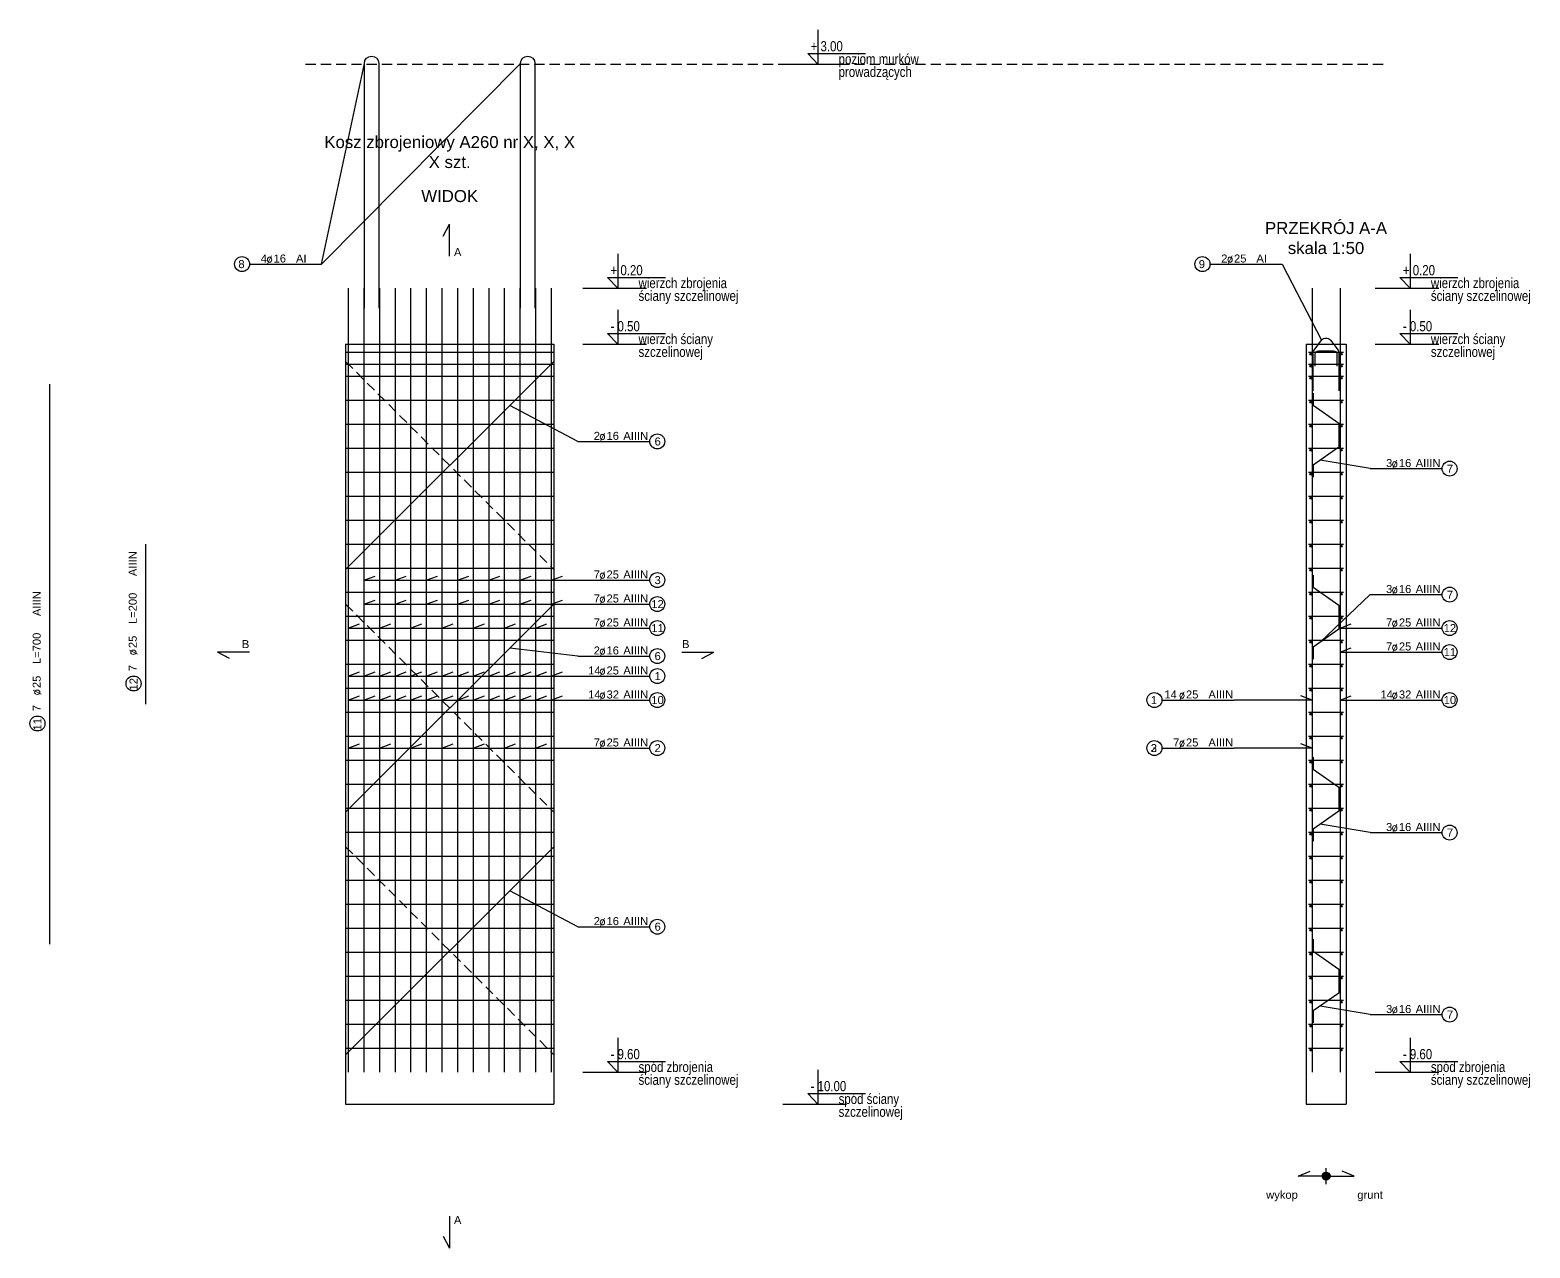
# Model space of a CAD drawing. Extents: x -5033 to 9347, y -16423 to -2362.
# Drawn here: x -1394 to 480, y -14473 to -12950 of the extents above; entities that cross this region are included whole.
import ezdxf
from ezdxf.enums import TextEntityAlignment as Align

# ---------------------------------------------------------------- set-up
doc = ezdxf.new("R2010")
doc.units = 0
doc.header["$MEASUREMENT"] = 0
doc.linetypes.add('DASHED', pattern=[19.05, 12.7, -6.35])
for name, color, linetype in [('__SOL-KOTY_WYSOKOSCIOWE', 4, 'CONTINUOUS'), ('__SOL-OPISY', 4, 'CONTINUOUS'), ('__SOL-PRZERYWANA', 253, 'DASHED'), ('__SOL-WIDOK', 4, 'CONTINUOUS'), ('__SOL-ZBROJENIE', 3, 'CONTINUOUS')]:
    doc.layers.add(name, color=color, linetype=linetype)
doc.styles.add('ARIAL', font='arial.ttf', dxfattribs={"height": 2.5})
doc.styles.add('SIMPLEX', font='SIMPLEX.SHX', dxfattribs={"width": 0.8})
doc.styles.get("Standard").update_dxf_attribs({"font": 'arial.ttf'})

# ---------------------------------------------------------------- blocks, each defined once
blk = doc.blocks.new('OPIS_PRET_BEZ_LINII')
at = {"layer": '__SOL-OPISY'}
blk.add_circle((25.7, 0), 9.36, dxfattribs=at)
at = {"layer": '__SOL-OPISY', "style": 'SIMPLEX', "width": 0.9}
blk.add_text(' %%c ', height=10, dxfattribs=at).set_placement((64.7, -4.8), align=Align.CENTER)
at = {"layer": '__SOL-OPISY', "style": 'ARIAL', "width": 0.8}
blk.add_attdef('NUMER', text='', height=10, dxfattribs=at).set_placement((25.7, 0), align=Align.MIDDLE)
blk.add_attdef('ILOSC', text='', height=10, dxfattribs=at).set_placement((56.9, -5.1), align=Align.RIGHT)
for tag, p in [('SREDNICA', (71, -5.1)), ('DLUGOSC', (95.1, -5.2)), ('STAL', (144.7, -5.2))]:
    blk.add_attdef(tag, p, '', height=10, dxfattribs=at)
blk = doc.blocks.new('OPIS_PRAWY')
at = {"layer": '__SOL-OPISY'}
blk.add_line((0, 0), (90, 0), dxfattribs=at)
blk.add_circle((99.4, 0), 9.36, dxfattribs=at)
at = {"layer": '__SOL-OPISY', "style": 'SIMPLEX', "width": 0.9}
blk.add_text(' %%c ', height=10, dxfattribs=at).set_placement((20.9, 0.5))
at = {"layer": '__SOL-OPISY', "style": 'ARIAL', "width": 0.8}
blk.add_attdef('ILOSC', text='', height=10, dxfattribs=at).set_placement((27.1, 0.1), align=Align.RIGHT)
for tag, p in [('SREDNICA', (35.4, 0.1)), ('STAL', (58.4, 0.5))]:
    blk.add_attdef(tag, p, '', height=10, dxfattribs=at)
for tag, p in [('NUMER', (99.4, 0)), ('DLUGOSC', (52.8, -6.1))]:
    blk.add_attdef(tag, text='', height=10, dxfattribs=at).set_placement(p, align=Align.MIDDLE)
blk = doc.blocks.new('OPIS_LEWY')
at = {"layer": '__SOL-OPISY'}
blk.add_line((-90, 0), (0, 0), dxfattribs=at)
blk.add_circle((-99.4, 0), 9.36, dxfattribs=at)
at = {"layer": '__SOL-OPISY', "style": 'SIMPLEX', "width": 0.9}
blk.add_text(' %%c ', height=10, dxfattribs=at).set_placement((-75, 0.5))
at = {"layer": '__SOL-OPISY', "style": 'ARIAL', "width": 0.8}
for tag, p in [('NUMER', (-99.4, 0)), ('DLUGOSC', (-58.9, -6.6))]:
    blk.add_attdef(tag, text='', height=10, dxfattribs=at).set_placement(p, align=Align.MIDDLE)
blk.add_attdef('ILOSC', text='', height=10, dxfattribs=at).set_placement((-74, 0.1), align=Align.RIGHT)
for tag, p in [('SREDNICA', (-65.8, 0.1)), ('STAL', (-42.7, 0.3))]:
    blk.add_attdef(tag, p, '', height=10, dxfattribs=at)
blk = doc.blocks.new('KOTA')
at = {"layer": '__SOL-KOTY_WYSOKOSCIOWE'}
for p, q in [((0, 33.4), (0, 0)), ((-34, 0), (28, 0)), ((0, 0), (-9.9, 10.4)), ((-9.9, 10.4), (46.5, 10.4))]:
    blk.add_line(p, q, dxfattribs=at)
at = {"layer": '__SOL-KOTY_WYSOKOSCIOWE', "style": 'ARIAL', "width": 0.8}
blk.add_attdef('RZEDNA', (500.5, 15.9), '', height=10.4, dxfattribs=at)

msp = doc.modelspace()

# ---------------------------------------------------------------- hatches: boundary and pattern name
at = {"layer": '__SOL-OPISY'}
msp.add_hatch(color=256, dxfattribs=at).paths.add_polyline_path([(230, -14383, 1), (220, -14383, 1)])
at = {"layer": '__SOL-ZBROJENIE'}
for points in [[(207.2, -13355.5, 1), (204.8, -13355.5, 1)], [(245.2, -13355.5, 1), (242.8, -13355.5, 1)], [(207.2, -13370.5, 1), (204.8, -13370.5, 1)], [(245.2, -13370.5, 1), (242.8, -13370.5, 1)], [(207.2, -13385.5, 1), (204.8, -13385.5, 1)], [(245.2, -13385.5, 1), (242.8, -13385.5, 1)], [(207.2, -13415.5, 1), (204.8, -13415.5, 1)], [(245.2, -13415.5, 1), (242.8, -13415.5, 1)], [(207.2, -13445.5, 1), (204.8, -13445.5, 1)], [(245.2, -13445.5, 1), (242.8, -13445.5, 1)], [(207.2, -13475.5, 1), (204.8, -13475.5, 1)], [(245.2, -13475.5, 1), (242.8, -13475.5, 1)], [(207.2, -13505.5, 1), (204.8, -13505.5, 1)], [(245.2, -13505.5, 1), (242.8, -13505.5, 1)], [(207.2, -13535.5, 1), (204.8, -13535.5, 1)], [(245.2, -13535.5, 1), (242.8, -13535.5, 1)], [(207.2, -13565.5, 1), (204.8, -13565.5, 1)], [(245.2, -13565.5, 1), (242.8, -13565.5, 1)], [(207.2, -13595.5, 1), (204.8, -13595.5, 1)], [(245.2, -13595.5, 1), (242.8, -13595.5, 1)], [(207.2, -13625.5, 1), (204.8, -13625.5, 1)], [(245.2, -13625.5, 1), (242.8, -13625.5, 1)], [(207.2, -13655.5, 1), (204.8, -13655.5, 1)], [(245.2, -13655.5, 1), (242.8, -13655.5, 1)], [(207.2, -13685.5, 1), (204.8, -13685.5, 1)], [(245.2, -13685.5, 1), (242.8, -13685.5, 1)], [(207.2, -13715.5, 1), (204.8, -13715.5, 1)], [(245.2, -13715.5, 1), (242.8, -13715.5, 1)], [(207.2, -13745.5, 1), (204.8, -13745.5, 1)], [(245.2, -13745.5, 1), (242.8, -13745.5, 1)], [(207.2, -13775.5, 1), (204.8, -13775.5, 1)], [(245.2, -13775.5, 1), (242.8, -13775.5, 1)], [(207.2, -13805.5, 1), (204.8, -13805.5, 1)], [(245.2, -13805.5, 1), (242.8, -13805.5, 1)], [(207.2, -13835.5, 1), (204.8, -13835.5, 1)], [(245.2, -13835.5, 1), (242.8, -13835.5, 1)], [(207.2, -13865.5, 1), (204.8, -13865.5, 1)], [(245.2, -13865.5, 1), (242.8, -13865.5, 1)], [(207.2, -13895.5, 1), (204.8, -13895.5, 1)], [(245.2, -13895.5, 1), (242.8, -13895.5, 1)], [(207.2, -13925.5, 1), (204.8, -13925.5, 1)], [(245.2, -13925.5, 1), (242.8, -13925.5, 1)], [(207.2, -13955.5, 1), (204.8, -13955.5, 1)], [(245.2, -13955.5, 1), (242.8, -13955.5, 1)], [(207.2, -13985.5, 1), (204.8, -13985.5, 1)], [(245.2, -13985.5, 1), (242.8, -13985.5, 1)], [(207.2, -14015.5, 1), (204.8, -14015.5, 1)], [(245.2, -14015.5, 1), (242.8, -14015.5, 1)], [(207.2, -14045.5, 1), (204.8, -14045.5, 1)], [(245.2, -14045.5, 1), (242.8, -14045.5, 1)], [(207.2, -14075.5, 1), (204.8, -14075.5, 1)], [(245.2, -14075.5, 1), (242.8, -14075.5, 1)], [(207.2, -14105.5, 1), (204.8, -14105.5, 1)], [(245.2, -14105.5, 1), (242.8, -14105.5, 1)], [(207.2, -14135.5, 1), (204.8, -14135.5, 1)], [(245.2, -14135.5, 1), (242.8, -14135.5, 1)], [(207.2, -14165.5, 1), (204.8, -14165.5, 1)], [(245.2, -14165.5, 1), (242.8, -14165.5, 1)], [(207.2, -14195.5, 1), (204.8, -14195.5, 1)], [(245.2, -14195.5, 1), (242.8, -14195.5, 1)], [(207.2, -14225.5, 1), (204.8, -14225.5, 1)], [(245.2, -14225.5, 1), (242.8, -14225.5, 1)]]:
    msp.add_hatch(color=256, dxfattribs=at).paths.add_polyline_path(points)

# ---------------------------------------------------------------- linework, layer by layer
at = {"layer": '__SOL-OPISY'}
for p, q in [((-1030, -13243), (-976.5, -12992)), ((-1030, -13243), (-781.5, -12992)), ((-878, -13208), (-870, -13193)), ((-870, -13233), (-870, -13193)), ((170, -13243), (219.4, -13337.9)), ((-710, -13464.7), (-795, -13419.7)), ((280, -13498.7), (217.52, -13488.2)), ((-977.25, -13638), (-963.15, -13632.9)), ((-977.25, -13638), (-710, -13638)), ((-938.25, -13638), (-924.15, -13632.9)), ((-899.25, -13638), (-885.15, -13632.9)), ((-860.25, -13638), (-846.15, -13632.9)), ((-821.25, -13638), (-807.15, -13632.9)), ((-782.25, -13638), (-768.15, -13632.9)), ((-743.25, -13638), (-729.15, -13632.9)), ((-977.25, -13668), (-963.15, -13662.9)), ((-938.25, -13668), (-924.15, -13662.9)), ((-899.25, -13668), (-885.15, -13662.9)), ((-860.25, -13668), (-846.15, -13662.9)), ((-821.25, -13668), (-807.15, -13662.9)), ((-782.25, -13668), (-768.15, -13662.9)), ((-743.25, -13668), (-729.15, -13662.9)), ((280, -13656.2), (217.52, -13715.7)), ((-977.25, -13668), (-710, -13668)), ((-996.75, -13698), (-982.65, -13692.9)), ((-996.75, -13698), (-710, -13698)), ((-957.75, -13698), (-943.65, -13692.9)), ((-918.75, -13698), (-904.65, -13692.9)), ((-879.75, -13698), (-865.65, -13692.9)), ((-840.75, -13698), (-826.65, -13692.9)), ((-801.75, -13698), (-787.65, -13692.9)), ((-762.75, -13698), (-748.65, -13692.9)), ((242.5, -13698), (256.6, -13692.9)), ((242.5, -13698), (280, -13698)), ((-1120, -13728), (-1160, -13728)), ((-1145, -13736), (-1160, -13728)), ((-710, -13733), (-795, -13723)), ((-580, -13728), (-540, -13728)), ((-555, -13736), (-540, -13728)), ((242.5, -13728), (256.6, -13722.9)), ((242.5, -13728), (280, -13728)), ((-996.75, -13758), (-982.65, -13752.9)), ((-977.25, -13758), (-963.15, -13752.9)), ((-957.75, -13758), (-943.65, -13752.9)), ((-938.25, -13758), (-924.15, -13752.9)), ((-918.75, -13758), (-904.65, -13752.9)), ((-899.25, -13758), (-885.15, -13752.9)), ((-879.75, -13758), (-865.65, -13752.9)), ((-860.25, -13758), (-846.15, -13752.9)), ((-840.75, -13758), (-826.65, -13752.9)), ((-821.25, -13758), (-807.15, -13752.9)), ((-801.75, -13758), (-787.65, -13752.9)), ((-782.25, -13758), (-768.15, -13752.9)), ((-762.75, -13758), (-748.65, -13752.9)), ((-743.25, -13758), (-729.15, -13752.9)), ((-996.75, -13758), (-710, -13758)), ((-996.75, -13788), (-982.65, -13782.9)), ((-996.75, -13788), (-710, -13788)), ((-977.25, -13788), (-963.15, -13782.9)), ((-957.75, -13788), (-943.65, -13782.9)), ((-938.25, -13788), (-924.15, -13782.9)), ((-918.75, -13788), (-904.65, -13782.9)), ((-899.25, -13788), (-885.15, -13782.9)), ((-879.75, -13788), (-865.65, -13782.9)), ((-860.25, -13788), (-846.15, -13782.9)), ((-840.75, -13788), (-826.65, -13782.9)), ((-821.25, -13788), (-807.15, -13782.9)), ((-801.75, -13788), (-787.65, -13782.9)), ((-782.25, -13788), (-768.15, -13782.9)), ((-762.75, -13788), (-748.65, -13782.9)), ((-743.25, -13788), (-729.15, -13782.9)), ((207.5, -13788), (110, -13788)), ((207.5, -13788), (193.41, -13782.9)), ((242.5, -13788), (256.6, -13782.9)), ((242.5, -13788), (280, -13788)), ((-996.75, -13848), (-982.65, -13842.9)), ((-996.75, -13848), (-710, -13848)), ((-957.75, -13848), (-943.65, -13842.9)), ((-918.75, -13848), (-904.65, -13842.9)), ((-879.75, -13848), (-865.65, -13842.9)), ((-840.75, -13848), (-826.65, -13842.9)), ((-801.75, -13848), (-787.65, -13842.9)), ((-762.75, -13848), (-748.65, -13842.9)), ((207.5, -13848), (110, -13848)), ((207.5, -13848), (110, -13848)), ((207.5, -13848), (193.41, -13842.9)), ((207.5, -13848), (193.41, -13842.9)), ((280, -13953.7), (217.52, -13943.2)), ((-710, -14071.3), (-795, -14026.3)), ((280, -14181.2), (217.52, -14170.7)), ((225, -14393), (225, -14373)), ((190, -14383), (205, -14377)), ((225, -14383), (190, -14383)), ((225, -14383), (260, -14383)), ((260, -14383), (245, -14377)), ((-870, -14433), (-870, -14473)), ((-878, -14458), (-870, -14473))]:
    msp.add_line(p, q, dxfattribs=at)
msp.add_circle((225, -14383), 5, dxfattribs=at)
at = {"layer": '__SOL-PRZERYWANA'}
msp.add_line((-1050, -12993), (300, -12993), dxfattribs=at)
for points in [[(-1000, -13344.7), (-1000, -13364.7), (-740, -13624.7), (-740, -13644.7)], [(-1000, -13648), (-1000, -13668), (-740, -13928), (-740, -13948)], [(-1000, -13951.3), (-1000, -13971.3), (-740, -14231.3), (-740, -14251.3)]]:
    msp.add_lwpolyline(points, dxfattribs=at)
at = {"layer": '__SOL-WIDOK'}
for p, q in [((-1000, -13343), (-1000, -14293)), ((-1000, -13343), (-740, -13343)), ((-740, -13343), (-740, -14293)), ((200, -13343), (200, -14293)), ((200, -13343), (250, -13343)), ((250, -13343), (250, -14293)), ((-1000, -14293), (-740, -14293)), ((200, -14293), (250, -14293))]:
    msp.add_line(p, q, dxfattribs=at)
at = {"layer": '__SOL-ZBROJENIE'}
for p, q in [((-996.75, -13273), (-996.75, -14253)), ((-977.25, -13273), (-977.25, -14253)), ((-957.75, -13273), (-957.75, -14253)), ((-938.25, -13273), (-938.25, -14253)), ((-918.75, -13273), (-918.75, -14253)), ((-899.25, -13273), (-899.25, -14253)), ((-879.75, -13273), (-879.75, -14253)), ((-860.25, -13273), (-860.25, -14253)), ((-840.75, -13273), (-840.75, -14253)), ((-821.25, -13273), (-821.25, -14253)), ((-801.75, -13273), (-801.75, -14253)), ((-782.25, -13273), (-782.25, -14253)), ((-762.75, -13273), (-762.75, -14253)), ((-743.25, -13273), (-743.25, -14253)), ((207.5, -13273), (207.5, -14253)), ((242.5, -13273), (242.5, -14253)), ((-1000, -13353), (-740, -13353)), ((203, -13353), (247, -13353)), ((-1000, -13368), (-740, -13368)), ((203, -13368), (247, -13368)), ((-1370, -13393), (-1370, -14093)), ((-1000, -13383), (-740, -13383)), ((203, -13383), (247, -13383)), ((-1000, -13413), (-740, -13413)), ((203, -13413), (247, -13413)), ((-1000, -13443), (-740, -13443)), ((203, -13443), (247, -13443)), ((-1000, -13473), (-740, -13473)), ((203, -13473), (247, -13473)), ((-1000, -13503), (-740, -13503)), ((203, -13503), (247, -13503)), ((-1000, -13533), (-740, -13533)), ((203, -13533), (247, -13533)), ((-1000, -13563), (-740, -13563)), ((203, -13563), (247, -13563)), ((-1250, -13593), (-1250, -13793)), ((-1000, -13593), (-740, -13593)), ((203, -13593), (247, -13593)), ((-1000, -13623), (-740, -13623)), ((203, -13623), (247, -13623)), ((-1000, -13653), (-740, -13653)), ((203, -13653), (247, -13653)), ((-1000, -13683), (-740, -13683)), ((203, -13683), (247, -13683)), ((-1000, -13713), (-740, -13713)), ((203, -13713), (247, -13713)), ((-1000, -13743), (-740, -13743)), ((203, -13743), (247, -13743)), ((-1000, -13773), (-740, -13773)), ((203, -13773), (247, -13773)), ((-1000, -13803), (-740, -13803)), ((203, -13803), (247, -13803)), ((-1000, -13833), (-740, -13833)), ((203, -13833), (247, -13833)), ((-1000, -13863), (-740, -13863)), ((203, -13863), (247, -13863)), ((-1000, -13893), (-740, -13893)), ((203, -13893), (247, -13893)), ((-1000, -13923), (-740, -13923)), ((203, -13923), (247, -13923)), ((-1000, -13953), (-740, -13953)), ((203, -13953), (247, -13953)), ((-1000, -13983), (-740, -13983)), ((203, -13983), (247, -13983)), ((-1000, -14013), (-740, -14013)), ((203, -14013), (247, -14013)), ((-1000, -14043), (-740, -14043)), ((203, -14043), (247, -14043)), ((-1000, -14073), (-740, -14073)), ((203, -14073), (247, -14073)), ((-1000, -14103), (-740, -14103)), ((203, -14103), (247, -14103)), ((-1000, -14133), (-740, -14133)), ((203, -14133), (247, -14133)), ((-1000, -14163), (-740, -14163)), ((203, -14163), (247, -14163)), ((-1000, -14193), (-740, -14193)), ((203, -14193), (247, -14193)), ((-1000, -14223), (-740, -14223)), ((203, -14223), (247, -14223))]:
    msp.add_line(p, q, dxfattribs=at)
for points in [[(-976.5, -13297.9), (-976.5, -12992, -1), (-958.5, -12992), (-958.5, -13297.9)], [(-781.5, -13297.9), (-781.5, -12992, -1), (-763.5, -12992), (-763.5, -13297.9)], [(209, -13401.5), (209, -13353, -0.16), (210, -13350.4), (219.4, -13337.9, -0.45), (230.6, -13337.9), (240, -13350.4, -0.16), (241, -13353), (241, -13401.5)], [(211.5, -13370.5), (211.5, -13355.5, -0.48), (215.5, -13351.5), (234.5, -13351.5, -0.48), (238.5, -13355.5), (238.5, -13370.5)]]:
    msp.add_lwpolyline(points, format="xyb", dxfattribs=at)
for points in [[(-740, -13344.7), (-740, -13364.7), (-1000, -13624.7), (-1000, -13644.7)], [(209, -13404.3), (209, -13419.3), (241, -13441.8), (241, -13471.8), (209, -13494.2), (209, -13509.2)], [(209, -13631.8), (209, -13646.8), (241, -13669.2), (241, -13699.2), (209, -13721.7), (209, -13736.7)], [(-740, -13648), (-740, -13668), (-1000, -13928), (-1000, -13948)], [(209, -13859.3), (209, -13874.3), (241, -13896.8), (241, -13926.8), (209, -13949.2), (209, -13964.2)], [(-740, -13951.3), (-740, -13971.3), (-1000, -14231.3), (-1000, -14251.3)], [(209, -14086.8), (209, -14101.8), (241, -14124.2), (241, -14154.2), (209, -14176.7), (209, -14191.7)]]:
    msp.add_lwpolyline(points, dxfattribs=at)
for centre in [(206, -13355.5), (244, -13355.5), (206, -13370.5), (244, -13370.5), (206, -13385.5), (244, -13385.5), (206, -13415.5), (244, -13415.5), (206, -13445.5), (244, -13445.5), (206, -13475.5), (244, -13475.5), (206, -13505.5), (244, -13505.5), (206, -13535.5), (244, -13535.5), (206, -13565.5), (244, -13565.5), (206, -13595.5), (244, -13595.5), (206, -13625.5), (244, -13625.5), (206, -13655.5), (244, -13655.5), (206, -13685.5), (244, -13685.5), (206, -13715.5), (244, -13715.5), (206, -13745.5), (244, -13745.5), (206, -13775.5), (244, -13775.5), (206, -13805.5), (244, -13805.5), (206, -13835.5), (244, -13835.5), (206, -13865.5), (244, -13865.5), (206, -13895.5), (244, -13895.5), (206, -13925.5), (244, -13925.5), (206, -13955.5), (244, -13955.5), (206, -13985.5), (244, -13985.5), (206, -14015.5), (244, -14015.5), (206, -14045.5), (244, -14045.5), (206, -14075.5), (244, -14075.5), (206, -14105.5), (244, -14105.5), (206, -14135.5), (244, -14135.5), (206, -14165.5), (244, -14165.5), (206, -14195.5), (244, -14195.5), (206, -14225.5), (244, -14225.5)]:
    msp.add_circle(centre, 1.2, dxfattribs=at)

# ---------------------------------------------------------------- block references
at = {"layer": '__SOL-KOTY_WYSOKOSCIOWE'}
ref = msp.add_blockref('KOTA', (-410, -12993), dxfattribs=dict(at, xscale=1.28, yscale=1.28, zscale=1.28))
ref.add_attrib('RZEDNA', '+ 3.00', (-419, -12977), dxfattribs={"height": 12.8, "style": 'ARIAL', "width": 0.8})
ref.add_attrib('OPIS1', 'poziom murków', (-384, -12993), dxfattribs={"height": 12.8, "style": 'ARIAL', "width": 0.8})
ref.add_attrib('OPIS2', 'prowadzących', (-384, -13009), dxfattribs={"height": 12.8, "style": 'ARIAL', "width": 0.8})
ref = msp.add_blockref('KOTA', (-660, -13273), dxfattribs=dict(at, xscale=1.28, yscale=1.28, zscale=1.28))
ref.add_attrib('RZEDNA', '+ 0.20', (-669, -13257), dxfattribs={"height": 12.8, "style": 'ARIAL', "width": 0.8})
ref.add_attrib('OPIS1', 'wierzch zbrojenia', (-634, -13273), dxfattribs={"height": 12.8, "style": 'ARIAL', "width": 0.8})
ref.add_attrib('OPIS2', 'ściany szczelinowej', (-634, -13289), dxfattribs={"height": 12.8, "style": 'ARIAL', "width": 0.8})
ref = msp.add_blockref('KOTA', (330, -13273), dxfattribs=dict(at, xscale=1.28, yscale=1.28, zscale=1.28))
ref.add_attrib('RZEDNA', '+ 0.20', (321, -13257), dxfattribs={"height": 12.8, "style": 'ARIAL', "width": 0.8})
ref.add_attrib('OPIS1', 'wierzch zbrojenia', (356, -13273), dxfattribs={"height": 12.8, "style": 'ARIAL', "width": 0.8})
ref.add_attrib('OPIS2', 'ściany szczelinowej', (356, -13289), dxfattribs={"height": 12.8, "style": 'ARIAL', "width": 0.8})
ref = msp.add_blockref('KOTA', (-660, -13343), dxfattribs=dict(at, xscale=1.28, yscale=1.28, zscale=1.28))
ref.add_attrib('RZEDNA', '- 0.50', (-669, -13327), dxfattribs={"height": 12.8, "style": 'ARIAL', "width": 0.8})
ref.add_attrib('OPIS1', 'wierzch ściany', (-634, -13343), dxfattribs={"height": 12.8, "style": 'ARIAL', "width": 0.8})
ref.add_attrib('OPIS2', 'szczelinowej', (-634, -13359), dxfattribs={"height": 12.8, "style": 'ARIAL', "width": 0.8})
ref = msp.add_blockref('KOTA', (330, -13343), dxfattribs=dict(at, xscale=1.28, yscale=1.28, zscale=1.28))
ref.add_attrib('RZEDNA', '- 0.50', (321, -13327), dxfattribs={"height": 12.8, "style": 'ARIAL', "width": 0.8})
ref.add_attrib('OPIS1', 'wierzch ściany', (356, -13343), dxfattribs={"height": 12.8, "style": 'ARIAL', "width": 0.8})
ref.add_attrib('OPIS2', 'szczelinowej', (356, -13359), dxfattribs={"height": 12.8, "style": 'ARIAL', "width": 0.8})
ref = msp.add_blockref('KOTA', (-660, -14253), dxfattribs=dict(at, xscale=1.28, yscale=1.28, zscale=1.28))
ref.add_attrib('RZEDNA', '- 9.60', (-669, -14237), dxfattribs={"height": 12.8, "style": 'ARIAL', "width": 0.8})
ref.add_attrib('OPIS1', 'spód zbrojenia', (-634, -14253), dxfattribs={"height": 12.8, "style": 'ARIAL', "width": 0.8})
ref.add_attrib('OPIS2', 'ściany szczelinowej', (-634, -14269), dxfattribs={"height": 12.8, "style": 'ARIAL', "width": 0.8})
ref = msp.add_blockref('KOTA', (330, -14253), dxfattribs=dict(at, xscale=1.28, yscale=1.28, zscale=1.28))
ref.add_attrib('RZEDNA', '- 9.60', (321, -14237), dxfattribs={"height": 12.8, "style": 'ARIAL', "width": 0.8})
ref.add_attrib('OPIS1', 'spód zbrojenia', (356, -14253), dxfattribs={"height": 12.8, "style": 'ARIAL', "width": 0.8})
ref.add_attrib('OPIS2', 'ściany szczelinowej', (356, -14269), dxfattribs={"height": 12.8, "style": 'ARIAL', "width": 0.8})
ref = msp.add_blockref('KOTA', (-410, -14293), dxfattribs=dict(at, xscale=1.28, yscale=1.28, zscale=1.28))
ref.add_attrib('RZEDNA', '- 10.00', (-419, -14277), dxfattribs={"height": 12.8, "style": 'ARIAL', "width": 0.8})
ref.add_attrib('OPIS1', 'spód ściany', (-384, -14293), dxfattribs={"height": 12.8, "style": 'ARIAL', "width": 0.8})
ref.add_attrib('OPIS2', 'szczelinowej', (-384, -14309), dxfattribs={"height": 12.8, "style": 'ARIAL', "width": 0.8})
at = {"layer": '__SOL-OPISY'}
ref = msp.add_blockref('OPIS_LEWY', (-1030, -13243), dxfattribs=at)
ref.add_attrib('ILOSC', '4', (-1106, -13241), dxfattribs={"height": 10, "style": 'ARIAL'})
ref.add_attrib('SREDNICA', '16', (-1090, -13241), dxfattribs={"height": 10, "style": 'ARIAL'})
ref.add_attrib('STAL', 'AI', (-1062, -13241), dxfattribs={"height": 10, "style": 'ARIAL'})
ref.add_attrib('NUMER', '8', (-1134, -13248), dxfattribs={"height": 10, "style": 'ARIAL'})
ref = msp.add_blockref('OPIS_LEWY', (170, -13243), dxfattribs=at)
ref.add_attrib('ILOSC', '2', (94, -13241), dxfattribs={"height": 10, "style": 'ARIAL'})
ref.add_attrib('SREDNICA', '25', (110, -13241), dxfattribs={"height": 10, "style": 'ARIAL'})
ref.add_attrib('STAL', 'AI', (138, -13241), dxfattribs={"height": 10, "style": 'ARIAL'})
ref.add_attrib('NUMER', '9', (66, -13248), dxfattribs={"height": 10, "style": 'ARIAL'})
ref = msp.add_blockref('OPIS_PRAWY', (-710, -13464.7), dxfattribs=at)
ref.add_attrib('ILOSC', '2', (-690, -13462.7), dxfattribs={"height": 10, "style": 'ARIAL'})
ref.add_attrib('SREDNICA', '16', (-674, -13462.7), dxfattribs={"height": 10, "style": 'ARIAL'})
ref.add_attrib('STAL', 'AIIIN', (-653, -13462.7), dxfattribs={"height": 10, "style": 'ARIAL'})
ref.add_attrib('NUMER', '6', (-614, -13469.7), dxfattribs={"height": 10, "style": 'ARIAL'})
ref = msp.add_blockref('OPIS_PRAWY', (280, -13498.7), dxfattribs=at)
ref.add_attrib('ILOSC', '3', (300, -13496.7), dxfattribs={"height": 10, "style": 'ARIAL'})
ref.add_attrib('SREDNICA', '16', (316, -13496.7), dxfattribs={"height": 10, "style": 'ARIAL'})
ref.add_attrib('STAL', 'AIIIN', (337, -13496.7), dxfattribs={"height": 10, "style": 'ARIAL'})
ref.add_attrib('NUMER', '7', (376, -13503.7), dxfattribs={"height": 10, "style": 'ARIAL'})
ref = msp.add_blockref('OPIS_PRET_BEZ_LINII', (-1265, -13793), dxfattribs=dict(at, rotation=90))
ref.add_attrib('NUMER', '12', (-1260, -13776), dxfattribs={"height": 10, "rotation": 90, "style": 'ARIAL'})
ref.add_attrib('ILOSC', '7', (-1261, -13752), dxfattribs={"height": 10, "rotation": 90, "style": 'ARIAL'})
ref.add_attrib('SREDNICA', '25', (-1261, -13723), dxfattribs={"height": 10, "rotation": 90, "style": 'ARIAL'})
ref.add_attrib('DLUGOSC', 'L=200', (-1261, -13693), dxfattribs={"height": 10, "rotation": 90, "style": 'ARIAL'})
ref.add_attrib('STAL', 'AIIIN', (-1261, -13633), dxfattribs={"height": 10, "rotation": 90, "style": 'ARIAL'})
ref = msp.add_blockref('OPIS_PRAWY', (-710, -13638), dxfattribs=at)
ref.add_attrib('ILOSC', '7', (-690, -13636), dxfattribs={"height": 10, "style": 'ARIAL'})
ref.add_attrib('SREDNICA', '25', (-674, -13636), dxfattribs={"height": 10, "style": 'ARIAL'})
ref.add_attrib('STAL', 'AIIIN', (-653, -13636), dxfattribs={"height": 10, "style": 'ARIAL'})
ref.add_attrib('NUMER', '3', (-614, -13643), dxfattribs={"height": 10, "style": 'ARIAL'})
ref = msp.add_blockref('OPIS_PRAWY', (280, -13656.2), dxfattribs=at)
ref.add_attrib('ILOSC', '3', (300, -13654.2), dxfattribs={"height": 10, "style": 'ARIAL'})
ref.add_attrib('SREDNICA', '16', (316, -13654.2), dxfattribs={"height": 10, "style": 'ARIAL'})
ref.add_attrib('STAL', 'AIIIN', (337, -13654.2), dxfattribs={"height": 10, "style": 'ARIAL'})
ref.add_attrib('NUMER', '7', (376, -13661.2), dxfattribs={"height": 10, "style": 'ARIAL'})
ref = msp.add_blockref('OPIS_PRET_BEZ_LINII', (-1385, -13843), dxfattribs=dict(at, rotation=90))
ref.add_attrib('NUMER', '11', (-1380, -13826), dxfattribs={"height": 10, "rotation": 90, "style": 'ARIAL'})
ref.add_attrib('ILOSC', '7', (-1381, -13802), dxfattribs={"height": 10, "rotation": 90, "style": 'ARIAL'})
ref.add_attrib('SREDNICA', '25', (-1381, -13773), dxfattribs={"height": 10, "rotation": 90, "style": 'ARIAL'})
ref.add_attrib('DLUGOSC', 'L=700', (-1381, -13743), dxfattribs={"height": 10, "rotation": 90, "style": 'ARIAL'})
ref.add_attrib('STAL', 'AIIIN', (-1381, -13683), dxfattribs={"height": 10, "rotation": 90, "style": 'ARIAL'})
ref = msp.add_blockref('OPIS_PRAWY', (-710, -13668), dxfattribs=at)
ref.add_attrib('ILOSC', '7', (-690, -13666), dxfattribs={"height": 10, "style": 'ARIAL'})
ref.add_attrib('SREDNICA', '25', (-674, -13666), dxfattribs={"height": 10, "style": 'ARIAL'})
ref.add_attrib('STAL', 'AIIIN', (-653, -13666), dxfattribs={"height": 10, "style": 'ARIAL'})
ref.add_attrib('NUMER', '12', (-618, -13673), dxfattribs={"height": 10, "style": 'ARIAL'})
ref = msp.add_blockref('OPIS_PRAWY', (-710, -13698), dxfattribs=at)
ref.add_attrib('ILOSC', '7', (-690, -13696), dxfattribs={"height": 10, "style": 'ARIAL'})
ref.add_attrib('SREDNICA', '25', (-674, -13696), dxfattribs={"height": 10, "style": 'ARIAL'})
ref.add_attrib('STAL', 'AIIIN', (-653, -13696), dxfattribs={"height": 10, "style": 'ARIAL'})
ref.add_attrib('NUMER', '11', (-618, -13703), dxfattribs={"height": 10, "style": 'ARIAL'})
ref = msp.add_blockref('OPIS_PRAWY', (280, -13698), dxfattribs=at)
ref.add_attrib('ILOSC', '7', (300, -13696), dxfattribs={"height": 10, "style": 'ARIAL'})
ref.add_attrib('SREDNICA', '25', (316, -13696), dxfattribs={"height": 10, "style": 'ARIAL'})
ref.add_attrib('STAL', 'AIIIN', (337, -13696), dxfattribs={"height": 10, "style": 'ARIAL'})
ref.add_attrib('NUMER', '12', (372, -13703), dxfattribs={"height": 10, "style": 'ARIAL'})
ref = msp.add_blockref('OPIS_PRAWY', (280, -13728), dxfattribs=at)
ref.add_attrib('ILOSC', '7', (300, -13726), dxfattribs={"height": 10, "style": 'ARIAL'})
ref.add_attrib('SREDNICA', '25', (316, -13726), dxfattribs={"height": 10, "style": 'ARIAL'})
ref.add_attrib('STAL', 'AIIIN', (337, -13726), dxfattribs={"height": 10, "style": 'ARIAL'})
ref.add_attrib('NUMER', '11', (372, -13733), dxfattribs={"height": 10, "style": 'ARIAL'})
ref = msp.add_blockref('OPIS_PRAWY', (-710, -13733), dxfattribs=at)
ref.add_attrib('ILOSC', '2', (-690, -13731), dxfattribs={"height": 10, "style": 'ARIAL'})
ref.add_attrib('SREDNICA', '16', (-674, -13731), dxfattribs={"height": 10, "style": 'ARIAL'})
ref.add_attrib('STAL', 'AIIIN', (-653, -13731), dxfattribs={"height": 10, "style": 'ARIAL'})
ref.add_attrib('NUMER', '6', (-614, -13738), dxfattribs={"height": 10, "style": 'ARIAL'})
ref = msp.add_blockref('OPIS_PRAWY', (-710, -13758), dxfattribs=at)
ref.add_attrib('ILOSC', '14', (-697, -13756), dxfattribs={"height": 10, "style": 'ARIAL'})
ref.add_attrib('SREDNICA', '25', (-674, -13756), dxfattribs={"height": 10, "style": 'ARIAL'})
ref.add_attrib('STAL', 'AIIIN', (-653, -13756), dxfattribs={"height": 10, "style": 'ARIAL'})
ref.add_attrib('NUMER', '1', (-614, -13763), dxfattribs={"height": 10, "style": 'ARIAL'})
ref = msp.add_blockref('OPIS_PRAWY', (-710, -13788), dxfattribs=at)
ref.add_attrib('ILOSC', '14', (-697, -13786), dxfattribs={"height": 10, "style": 'ARIAL'})
ref.add_attrib('SREDNICA', '32', (-674, -13786), dxfattribs={"height": 10, "style": 'ARIAL'})
ref.add_attrib('STAL', 'AIIIN', (-653, -13786), dxfattribs={"height": 10, "style": 'ARIAL'})
ref.add_attrib('NUMER', '10', (-618, -13793), dxfattribs={"height": 10, "style": 'ARIAL'})
ref = msp.add_blockref('OPIS_LEWY', (110, -13788), dxfattribs=at)
ref.add_attrib('ILOSC', '14', (23, -13786), dxfattribs={"height": 10, "style": 'ARIAL'})
ref.add_attrib('SREDNICA', '25', (50, -13786), dxfattribs={"height": 10, "style": 'ARIAL'})
ref.add_attrib('STAL', 'AIIIN', (78, -13786), dxfattribs={"height": 10, "style": 'ARIAL'})
ref.add_attrib('NUMER', '1', (6, -13793), dxfattribs={"height": 10, "style": 'ARIAL'})
ref = msp.add_blockref('OPIS_PRAWY', (280, -13788), dxfattribs=at)
ref.add_attrib('ILOSC', '14', (293, -13786), dxfattribs={"height": 10, "style": 'ARIAL'})
ref.add_attrib('SREDNICA', '32', (316, -13786), dxfattribs={"height": 10, "style": 'ARIAL'})
ref.add_attrib('STAL', 'AIIIN', (337, -13786), dxfattribs={"height": 10, "style": 'ARIAL'})
ref.add_attrib('NUMER', '10', (372, -13793), dxfattribs={"height": 10, "style": 'ARIAL'})
ref = msp.add_blockref('OPIS_PRAWY', (-710, -13848), dxfattribs=at)
ref.add_attrib('ILOSC', '7', (-690, -13846), dxfattribs={"height": 10, "style": 'ARIAL'})
ref.add_attrib('SREDNICA', '25', (-674, -13846), dxfattribs={"height": 10, "style": 'ARIAL'})
ref.add_attrib('STAL', 'AIIIN', (-653, -13846), dxfattribs={"height": 10, "style": 'ARIAL'})
ref.add_attrib('NUMER', '2', (-614, -13853), dxfattribs={"height": 10, "style": 'ARIAL'})
ref = msp.add_blockref('OPIS_LEWY', (110, -13848), dxfattribs=at)
ref.add_attrib('ILOSC', '7', (34, -13846), dxfattribs={"height": 10, "style": 'ARIAL'})
ref.add_attrib('SREDNICA', '25', (50, -13846), dxfattribs={"height": 10, "style": 'ARIAL'})
ref.add_attrib('STAL', 'AIIIN', (78, -13846), dxfattribs={"height": 10, "style": 'ARIAL'})
ref.add_attrib('NUMER', '2', (6, -13853), dxfattribs={"height": 10, "style": 'ARIAL'})
ref = msp.add_blockref('OPIS_LEWY', (110, -13848), dxfattribs=at)
ref.add_attrib('ILOSC', '7', (34, -13846), dxfattribs={"height": 10, "style": 'ARIAL'})
ref.add_attrib('SREDNICA', '25', (50, -13846), dxfattribs={"height": 10, "style": 'ARIAL'})
ref.add_attrib('STAL', 'AIIIN', (78, -13846), dxfattribs={"height": 10, "style": 'ARIAL'})
ref.add_attrib('NUMER', '3', (6, -13853), dxfattribs={"height": 10, "style": 'ARIAL'})
ref = msp.add_blockref('OPIS_PRAWY', (280, -13953.7), dxfattribs=at)
ref.add_attrib('ILOSC', '3', (300, -13951.7), dxfattribs={"height": 10, "style": 'ARIAL'})
ref.add_attrib('SREDNICA', '16', (316, -13951.7), dxfattribs={"height": 10, "style": 'ARIAL'})
ref.add_attrib('STAL', 'AIIIN', (337, -13951.7), dxfattribs={"height": 10, "style": 'ARIAL'})
ref.add_attrib('NUMER', '7', (376, -13958.7), dxfattribs={"height": 10, "style": 'ARIAL'})
ref = msp.add_blockref('OPIS_PRAWY', (-710, -14071.3), dxfattribs=at)
ref.add_attrib('ILOSC', '2', (-690, -14069.3), dxfattribs={"height": 10, "style": 'ARIAL'})
ref.add_attrib('SREDNICA', '16', (-674, -14069.3), dxfattribs={"height": 10, "style": 'ARIAL'})
ref.add_attrib('STAL', 'AIIIN', (-653, -14069.3), dxfattribs={"height": 10, "style": 'ARIAL'})
ref.add_attrib('NUMER', '6', (-614, -14076.3), dxfattribs={"height": 10, "style": 'ARIAL'})
ref = msp.add_blockref('OPIS_PRAWY', (280, -14181.2), dxfattribs=at)
ref.add_attrib('ILOSC', '3', (300, -14179.2), dxfattribs={"height": 10, "style": 'ARIAL'})
ref.add_attrib('SREDNICA', '16', (316, -14179.2), dxfattribs={"height": 10, "style": 'ARIAL'})
ref.add_attrib('STAL', 'AIIIN', (337, -14179.2), dxfattribs={"height": 10, "style": 'ARIAL'})
ref.add_attrib('NUMER', '7', (376, -14186.2), dxfattribs={"height": 10, "style": 'ARIAL'})

# ---------------------------------------------------------------- texts
at = {"layer": '__SOL-OPISY', "width": 2500, "attachment_point": 5}
for s, insert, char_height in [('Kosz zbrojeniowy A260 nr X, X, X\\PX szt.\\P', (-870, -13103), 15), ('\\P\\PWIDOK\\P', (-870, -13133), 15), ('\\P\\P\\PPRZEKRÓJ A-A\\Pskala 1:50\\P', (225, -13173), 15), ('A\\P', (-860, -13228), 10), ('B\\P', (-1125, -13718), 10), ('B\\P', (-575, -13718), 10), ('wykop\\P', (170, -14408), 10), ('grunt\\P', (280, -14408), 10), ('A\\P', (-860, -14438), 10)]:
    msp.add_mtext(s, dxfattribs=dict(at, insert=insert, char_height=char_height))

doc.saveas('drawing.dxf')
